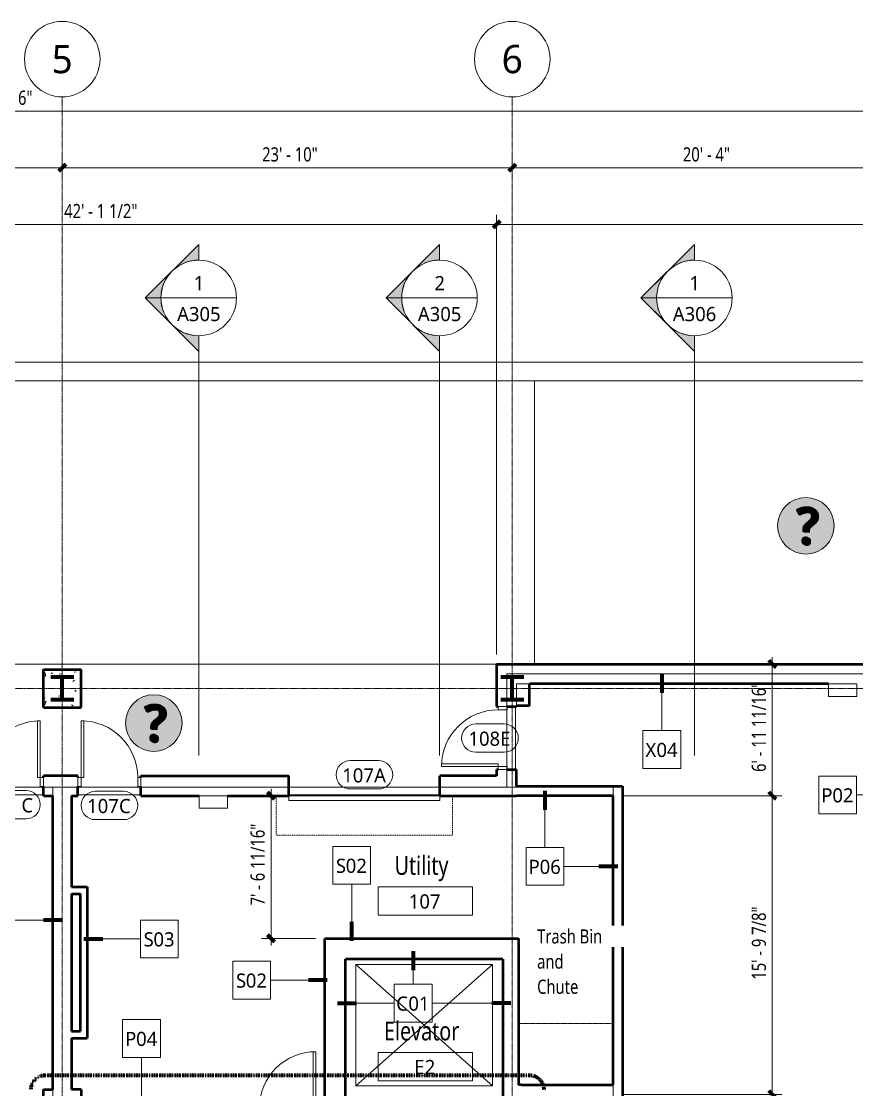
# Model space of a CAD drawing. Header units: inches. Extents: x -1548 to 1644, y -860 to 924.
# Drawn here: x -269 to 262, y 242 to 922 of the extents above; entities that cross this region are included whole.
import ezdxf

# ---------------------------------------------------------------- set-up
doc = ezdxf.new("R2010")
doc.units = ezdxf.units.IN
doc.header["$MEASUREMENT"] = 0
for name, pattern in [('Dash', [0.25, 0.125, -0.125]), ('Dash Dot 3_16_', [0.3125, 0.1875, -0.0625, 0, -0.0625]), ('Grid Line', [0.875, 0.5, -0.125, 0.125, -0.125]), ('Overhead', [0.25, 0.1875, -0.0625])]:
    doc.linetypes.add(name, pattern=pattern)
for name, color, linetype, lineweight in [('A-ANNO-DIMS', 211, 'Continuous', 9), ('A-ANNO-DIMS-96', 211, 'Continuous', 9), ('A-ANNO-NOTE', 131, 'Continuous', 9), ('A-ANNO-SYMB', 150, 'Continuous', 9), ('A-AREA-IDEN', 2, 'Continuous', 9), ('A-DOOR', 31, 'Continuous', 13), ('A-DOOR-FRAM', 31, 'Continuous', 20), ('A-DOOR-HDLN', 31, 'Dash', 13), ('A-DOOR-IDEN', 31, 'Continuous', 9), ('A-FLOR', 192, 'Continuous', 13), ('A-FLOR-OVHD', 1, 'Overhead', 9), ('A-VRTC', 13, 'Continuous', 9), ('A-WALL', 113, 'Continuous', 13), ('A-WALL-IDEN', 211, 'Continuous', 9), ('E-ARBL-BNDY', 71, 'Continuous', 9), ('G-ANNO-SYMB', 111, 'Continuous', 9), ('G-ANNO-TEXT', 231, 'Continuous', 9), ('I-WALL', 2, 'Continuous', 13), ('L-SITE-WALL', 31, 'Continuous', 13), ('P-EQPM', 6, 'Continuous', 9), ('S-COLS', 52, 'Continuous', 9), ('S-COLS-SYMB', 171, 'Continuous', 70), ('S-GRID', 1, 'Continuous', 9), ('S-GRID-IDEN', 1, 'Continuous', 9)]:
    doc.layers.add(name, color=color, linetype=linetype, lineweight=lineweight)
doc.styles.add('Trebuchet MS', font='trebuc.ttf', dxfattribs={"width": 0.8, "height": 9})
doc.styles.add('Trebuchet MS_1', font='trebuc.ttf', dxfattribs={"height": 9})
doc.styles.add('Trebuchet MS_2', font='trebuc.ttf', dxfattribs={"height": 18})
doc.styles.add('Trebuchet MS_B', font='trebucbd.ttf', dxfattribs={"width": 0.8, "height": 12})
doc.styles.add('Trebuchet MS_B_1', font='trebucbd.ttf', dxfattribs={"height": 0.25})
doc.dimstyles.new('Linear_-_3_32__Trebuchet_MS', dxfattribs={"dimscale": 12, "dimtxt": 9.278558, "dimasz": 0.375, "dimexe": 0.5, "dimexo": 0.5, "dimgap": 0.125, "dimtad": 1, "dimdec": 4, "dimrnd": 0.0625, "dimzin": 3, "dimdsep": 46, "dimlunit": 4, "dimtxsty": 'Trebuchet MS', "dimblk1": 'OBLIQUE', "dimblk2": 'OBLIQUE', "dimsah": 1, "dimcen": 0.09, "dimdle": 0.375, "dimazin": 0, "dimtfac": 1, "dimtdec": 4, "dimtix": 1, "dimtmove": 0, "dimatfit": 3, "dimfxl": 1, "dimtvp": 1, "dimfrac": 2, "dimtolj": 1, "dimtzin": 0, "dimarcsym": 2})

# ---------------------------------------------------------------- blocks, each defined once
blk = doc.blocks.new('W Shapes-Column - W14x109-938858-L1')
at = {"layer": 'S-COLS-SYMB', "color": 250}
for p, q in [((-7.3, 7.15), (7.3, 7.15)), ((0, 7.15), (0, -7.15)), ((-7.3, -7.15), (7.3, -7.15))]:
    blk.add_line(p, q, dxfattribs=at)
blk = doc.blocks.new('Snowdon Towers Sample Structural_rvt-1-L1')
at = {"layer": 'A-FLOR', "color": 10}
blk.add_line((33, 513), (-467.13, 513), dxfattribs=at)
at = {"layer": 'S-COLS', "lineweight": 9, "rotation": 180}
for p in [(-243, 497.5), (43, 497.5)]:
    blk.add_blockref('W Shapes-Column - W14x109-938858-L1', p, dxfattribs=at)
blk = doc.blocks.new('Snowdon Towers Sample Electrical_rvt-1-L1')
at = {"layer": 'E-ARBL-BNDY', "color": 253}
for p, q in [((489.62, 506.81), (39.62, 506.81)), ((39.62, 506.81), (39.62, 434.81)), ((107, 434.81), (-476.38, 434.81)), ((-248.88, 434.81), (-248.88, -354.5)), ((107, 164.81), (107, 434.81))]:
    blk.add_line(p, q, dxfattribs=at)
blk = doc.blocks.new('Water Heater - Tankless - 0_6 Gallon-1668815-L1')
at = {"layer": 'P-EQPM', "color": 7}
for p, q in [((262, 500.375), (244, 500.375)), ((244, 500.375), (244, 492.375)), ((262, 492.375), (262, 500.375)), ((244, 492.375), (262, 492.375))]:
    blk.add_line(p, q, dxfattribs=at)
blk = doc.blocks.new('Snowdon Towers Sample Plumbing_rvt-1-L1')
at = {"layer": 'P-EQPM', "color": 90, "lineweight": 9}
for p in [(0, 0), (-400, -71.06)]:
    blk.add_blockref('Water Heater - Tankless - 0_6 Gallon-1668815-L1', p, dxfattribs=at)
blk = doc.blocks.new('Snowdon Towers Sample Site_rvt-1-L1')
at = {"layer": 'A-FLOR', "color": 10}
for p, q in [((57.05, 513), (57.05, 693)), ((57.05, 693), (57.05, 513))]:
    blk.add_line(p, q, dxfattribs=at)
at = {"layer": 'L-SITE-WALL', "color": 10}
for p, q in [((-806.95, 705), (841.31, 705)), ((841.31, 693), (-806.95, 693))]:
    blk.add_line(p, q, dxfattribs=at)
blk = doc.blocks.new('Elevator-Hydraulic - 3500 lbs-2229803-L1')
at = {"layer": 'A-VRTC'}
for p, q in [((43.5, 40), (-43.5, -37)), ((-43.5, 40), (43.5, -37)), ((-43.5, 40), (-43.5, -37)), ((43.5, 40), (-43.5, 40)), ((43.5, 40), (-43.5, 40)), ((-43.5, 40), (-43.5, -37)), ((43.5, -37), (43.5, 40)), ((43.5, -37), (43.5, 40)), ((-43.5, -37), (43.5, -37)), ((-43.5, -37), (43.5, -37))]:
    blk.add_line(p, q, dxfattribs=at)
blk = doc.blocks.new('Door-Passage-Single-Flush - 36_ x 96_-2162740-L1')
at = {"layer": 'A-DOOR', "lineweight": 20}
for p, q in [((18, 39.875), (16.25, 39.875)), ((16.25, 39.875), (16.25, 3.875)), ((18, 3.875), (18, 39.875)), ((16.25, 3.875), (18, 3.875))]:
    blk.add_line(p, q, dxfattribs=at)
at = {"layer": 'A-DOOR', "lineweight": 9}
blk.add_arc((18, 3.875), 36, 90, 180, dxfattribs=at)
at = {"layer": 'A-DOOR-FRAM'}
for p, q in [((-18, 3.875), (-19.25, 3.875)), ((-19.25, 3.875), (-19.25, -3.375)), ((-18, -3.375), (-18, 3.875)), ((19.25, 3.875), (18, 3.875)), ((18, 3.875), (18, -3.375)), ((19.25, -3.375), (19.25, 3.875)), ((-19.25, -3.375), (-18, -3.375)), ((18, -3.375), (19.25, -3.375))]:
    blk.add_line(p, q, dxfattribs=at)
blk = doc.blocks.new('Door-Passage-Single-Flush - 36_ x 96_ _Exterior_-2162730-L1')
at = {"layer": 'A-DOOR', "lineweight": 20}
for p, q in [((18, 41.5625), (16.25, 41.5625)), ((16.25, 41.5625), (16.25, 5.5625)), ((18, 5.5625), (18, 41.5625)), ((16.25, 5.5625), (18, 5.5625))]:
    blk.add_line(p, q, dxfattribs=at)
at = {"layer": 'A-DOOR', "lineweight": 9}
blk.add_arc((18, 5.5625), 36, 90, 180, dxfattribs=at)
at = {"layer": 'A-DOOR-FRAM'}
for p, q in [((-18, 5.5625), (-20, 5.5625)), ((-20, 5.5625), (-20, -0.1875)), ((-18, -0.1875), (-18, 5.5625)), ((18, 5.5625), (18, -0.1875)), ((20, 5.5625), (18, 5.5625)), ((20, -0.1875), (20, 5.5625)), ((-20, -0.1875), (-18, -0.1875)), ((18, -0.1875), (20, -0.1875))]:
    blk.add_line(p, q, dxfattribs=at)
blk = doc.blocks.new('Door-Passage-Single-Flush - 36_ x 96_ _Exterior_-2162729-L1')
at = {"layer": 'A-DOOR', "lineweight": 20}
for p, q in [((16.25, -5.5625), (18, -5.5625)), ((16.25, -41.5625), (16.25, -5.5625)), ((18, -5.5625), (18, -41.5625)), ((18, -41.5625), (16.25, -41.5625))]:
    blk.add_line(p, q, dxfattribs=at)
at = {"layer": 'A-DOOR', "lineweight": 9}
blk.add_arc((18, -5.5625), 36, 180, 270, dxfattribs=at)
at = {"layer": 'A-DOOR-FRAM'}
for p, q in [((-20, 0.1875), (-18, 0.1875)), ((-20, -5.5625), (-20, 0.1875)), ((-18, 0.1875), (-18, -5.5625)), ((18, 0.1875), (20, 0.1875)), ((18, -5.5625), (18, 0.1875)), ((20, 0.1875), (20, -5.5625)), ((-18, -5.5625), (-20, -5.5625)), ((20, -5.5625), (18, -5.5625))]:
    blk.add_line(p, q, dxfattribs=at)
blk = doc.blocks.new('Door-Overhead-Rolling - Access Door-1745890-L1')
at = {"layer": 'A-DOOR', "lineweight": 9}
for p, q in [((-48, 9.3125), (48, 9.3125)), ((-48, 6.3125), (-48, 9.3125)), ((48, 9.3125), (48, 6.3125)), ((48, 6.3125), (-48, 6.3125))]:
    blk.add_line(p, q, dxfattribs=at)
at = {"layer": 'A-DOOR-HDLN'}
for p, q in [((-56, 31.3125), (56, 31.3125)), ((-56, 6.3125), (-56, 31.3125)), ((56, 6.3125), (56, 31.3125))]:
    blk.add_line(p, q, dxfattribs=at)
blk = doc.blocks.new('Grid - Grid Head - Circle-50561-L1')
at = {"layer": 'S-GRID-IDEN'}
blk.add_circle((0, 0), 0.25, dxfattribs=at)
blk = doc.blocks.new('DIMBLOCK5-L1')
at = {"layer": 'A-ANNO-DIMS-96'}
for p, q in [((-472.5, 792.49), (-472.5, 798.49)), ((33, 792.49), (33, 798.49)), ((-472.5, 792.49), (33, 792.49)), ((-472.5, 792.49), (-472.5, 447.94)), ((33, 792.49), (33, 519))]:
    blk.add_line(p, q, dxfattribs=at)
at = {"layer": 'A-ANNO-DIMS-96', "lineweight": 70}
for p, q in [((-472.5, 792.49), (-470.25, 794.74)), ((33, 792.49), (35.25, 794.74)), ((-472.5, 792.49), (-474.75, 790.24)), ((33, 792.49), (30.75, 790.24))]:
    blk.add_line(p, q, dxfattribs=at)
at = {"layer": 'A-ANNO-DIMS-96', "color": 0, "insert": (-241.77, 805.5), "char_height": 9, "width": 52.8406, "attachment_point": 1, "line_spacing_factor": 1.048425, "style": 'Trebuchet MS'}
blk.add_mtext('42\' - 1 1/2"', dxfattribs=at)
blk = doc.blocks.new('_Oblique')
at = {"color": 0, "linetype": 'ByBlock', "lineweight": -2}
blk.add_line((-0.5, -0.5), (0.5, 0.5), dxfattribs=at)
blk = doc.blocks.new('DIMBLOCK6-L1')
at = {"layer": 'A-ANNO-DIMS-96'}
for p, q in [((33, 792.49), (33, 798.49)), ((660.75, 792.49), (660.75, 798.49)), ((33, 792.49), (660.75, 792.49)), ((33, 792.49), (33, 519)), ((660.75, 792.49), (660.75, 506.38))]:
    blk.add_line(p, q, dxfattribs=at)
at = {"layer": 'A-ANNO-DIMS-96', "lineweight": 70}
for p, q in [((33, 792.49), (35.25, 794.74)), ((660.75, 792.49), (663, 794.74)), ((33, 792.49), (30.75, 790.24)), ((660.75, 792.49), (658.5, 790.24))]:
    blk.add_line(p, q, dxfattribs=at)
at = {"layer": 'A-ANNO-DIMS-96', "color": 0, "insert": (324.86, 805.5), "char_height": 9, "width": 52.8406, "attachment_point": 1, "line_spacing_factor": 1.048425, "style": 'Trebuchet MS'}
blk.add_mtext('52\' - 3 3/4"', dxfattribs=at)
blk = doc.blocks.new('DIMBLOCK12-L1')
at = {"layer": 'A-ANNO-DIMS-96', "lineweight": 70}
for p, q in [((-591, 828.49), (-593.25, 826.24)), ((-591, 828.49), (-588.75, 830.74)), ((-243, 828.49), (-245.25, 826.24)), ((-243, 828.49), (-240.75, 830.74))]:
    blk.add_line(p, q, dxfattribs=at)
at = {"layer": 'A-ANNO-DIMS-96'}
for p, q in [((-591, 828.49), (-591, 834.49)), ((-591, 828.49), (-243, 828.49)), ((-591, 828.49), (-591, 825.67)), ((-243, 828.49), (-243, 834.49)), ((-243, 828.49), (-243, 825.67))]:
    blk.add_line(p, q, dxfattribs=at)
at = {"layer": 'A-ANNO-DIMS-96', "color": 0, "insert": (-430.6, 841.5), "char_height": 9, "width": 32.6479, "attachment_point": 1, "line_spacing_factor": 1.048425, "style": 'Trebuchet MS'}
blk.add_mtext('29\' - 0"', dxfattribs=at)
blk = doc.blocks.new('DIMBLOCK13-L1')
at = {"layer": 'A-ANNO-DIMS-96', "lineweight": 70}
for p, q in [((-243, 828.49), (-245.25, 826.24)), ((-243, 828.49), (-240.75, 830.74)), ((43, 828.49), (40.75, 826.24)), ((43, 828.49), (45.25, 830.74))]:
    blk.add_line(p, q, dxfattribs=at)
at = {"layer": 'A-ANNO-DIMS-96'}
for p, q in [((-243, 828.49), (-243, 834.49)), ((-243, 828.49), (43, 828.49)), ((-243, 828.49), (-243, 825.67)), ((43, 828.49), (43, 834.49)), ((43, 828.49), (43, 825.67))]:
    blk.add_line(p, q, dxfattribs=at)
at = {"layer": 'A-ANNO-DIMS-96', "color": 0, "insert": (-115.96, 841.5), "char_height": 9, "width": 38.3094, "attachment_point": 1, "line_spacing_factor": 1.048425, "style": 'Trebuchet MS'}
blk.add_mtext('23\' - 10"', dxfattribs=at)
blk = doc.blocks.new('DIMBLOCK14-L1')
at = {"layer": 'A-ANNO-DIMS-96', "lineweight": 70}
for p, q in [((43, 828.49), (40.75, 826.24)), ((43, 828.49), (45.25, 830.74)), ((287, 828.49), (284.75, 826.24)), ((287, 828.49), (289.25, 830.74))]:
    blk.add_line(p, q, dxfattribs=at)
at = {"layer": 'A-ANNO-DIMS-96'}
for p, q in [((43, 828.49), (43, 834.49)), ((43, 828.49), (287, 828.49)), ((43, 828.49), (43, 825.67)), ((287, 828.49), (287, 834.49)), ((287, 828.49), (287, 825.67))]:
    blk.add_line(p, q, dxfattribs=at)
at = {"layer": 'A-ANNO-DIMS-96', "color": 0, "insert": (151.4, 841.5), "char_height": 9, "width": 32.6479, "attachment_point": 1, "line_spacing_factor": 1.048425, "style": 'Trebuchet MS'}
blk.add_mtext('20\' - 4"', dxfattribs=at)
blk = doc.blocks.new('DIMBLOCK17-L1')
at = {"layer": 'A-ANNO-DIMS-96'}
for p, q in [((-1338, 864.49), (-1338, 870.49)), ((753.06, 864.49), (753.06, 870.49)), ((-1342.5, 864.49), (757.56, 864.49)), ((-1338, 864.49), (-1338, 531)), ((753.06, 864.49), (753.06, 540.71))]:
    blk.add_line(p, q, dxfattribs=at)
at = {"layer": 'A-ANNO-DIMS-96', "lineweight": 70}
for p, q in [((-1338, 864.49), (-1340.25, 862.24)), ((-1338, 864.49), (-1335.75, 866.74)), ((753.06, 864.49), (750.81, 862.24)), ((753.06, 864.49), (755.31, 866.74))]:
    blk.add_line(p, q, dxfattribs=at)
at = {"layer": 'A-ANNO-DIMS-96', "color": 0, "insert": (-319.21, 877.5), "char_height": 9, "width": 64.1636, "attachment_point": 1, "line_spacing_factor": 1.048425, "style": 'Trebuchet MS'}
blk.add_mtext('174\' - 3 1/16"', dxfattribs=at)
blk = doc.blocks.new('Room Tag - Room Tag-516732-L1')
at = {"layer": 'A-AREA-IDEN'}
for p, q in [((-0.3125, 0), (-0.3125, -0.1875)), ((-0.3125, 0), (0.3125, 0)), ((0.3125, 0), (0.3125, -0.1875)), ((-0.3125, -0.1875), (0.3125, -0.1875))]:
    blk.add_line(p, q, dxfattribs=at)
blk = doc.blocks.new('DIMBLOCK39-L1')
at = {"layer": 'A-ANNO-DIMS-96'}
for p, q in [((208.2, 429.31), (113, 429.31)), ((208.2, 239.44), (208.2, 429.31)), ((208.2, 429.31), (214.2, 429.31)), ((208.2, 239.44), (113, 239.44)), ((208.2, 239.44), (214.2, 239.44))]:
    blk.add_line(p, q, dxfattribs=at)
at = {"layer": 'A-ANNO-DIMS-96', "lineweight": 70}
for p, q in [((208.2, 429.31), (205.95, 431.56)), ((208.2, 429.31), (210.45, 427.06)), ((208.2, 239.44), (205.95, 241.69)), ((208.2, 239.44), (210.45, 237.19))]:
    blk.add_line(p, q, dxfattribs=at)
at = {"layer": 'A-ANNO-DIMS-96', "color": 0, "insert": (195.18, 312.36), "char_height": 9, "width": 52.8406, "attachment_point": 1, "rotation": 90, "line_spacing_factor": 1.048425, "style": 'Trebuchet MS'}
blk.add_mtext('15\' - 9 7/8"', dxfattribs=at)
blk = doc.blocks.new('DIMBLOCK40-L1')
at = {"layer": 'A-ANNO-DIMS-96'}
for p, q in [((208.2, 429.31), (208.2, 517.5)), ((208.2, 513), (202.2, 513)), ((208.2, 513), (211.01, 513)), ((208.2, 429.31), (113, 429.31)), ((208.2, 429.31), (214.2, 429.31))]:
    blk.add_line(p, q, dxfattribs=at)
at = {"layer": 'A-ANNO-DIMS-96', "lineweight": 70}
for p, q in [((208.2, 513), (205.95, 515.25)), ((208.2, 513), (210.45, 510.75)), ((208.2, 429.31), (205.95, 431.56)), ((208.2, 429.31), (210.45, 427.06))]:
    blk.add_line(p, q, dxfattribs=at)
at = {"layer": 'A-ANNO-DIMS-96', "color": 0, "insert": (195.18, 444.42), "char_height": 9, "width": 64.1636, "attachment_point": 1, "rotation": 90, "line_spacing_factor": 1.048425, "style": 'Trebuchet MS'}
blk.add_mtext('6\' - 11 11/16"', dxfattribs=at)
blk = doc.blocks.new('DIMBLOCK41-L1')
at = {"layer": 'A-ANNO-DIMS-96'}
for p, q in [((-110.33, 429.31), (-116.33, 429.31)), ((-110.33, 334.13), (-110.33, 433.81)), ((-110.33, 429.31), (-107.51, 429.31)), ((-110.33, 338.63), (-116.33, 338.63)), ((-110.33, 338.63), (-82.12, 338.63))]:
    blk.add_line(p, q, dxfattribs=at)
at = {"layer": 'A-ANNO-DIMS-96', "lineweight": 70}
for p, q in [((-110.33, 429.31), (-112.58, 431.56)), ((-110.33, 429.31), (-108.08, 427.06)), ((-110.33, 338.63), (-112.58, 340.88)), ((-110.33, 338.63), (-108.08, 336.38))]:
    blk.add_line(p, q, dxfattribs=at)
at = {"layer": 'A-ANNO-DIMS-96', "color": 0, "insert": (-123.35, 359.59), "char_height": 9, "width": 58.5021, "attachment_point": 1, "rotation": 90, "line_spacing_factor": 1.048425, "style": 'Trebuchet MS'}
blk.add_mtext('7\' - 6 11/16"', dxfattribs=at)
blk = doc.blocks.new('Section - Section Head - Filled-22785-L1')
at = {"layer": 'G-ANNO-SYMB'}
h = blk.add_hatch(color=256, dxfattribs=at)
edge = h.paths.add_edge_path()
edge.add_line((-0.4268, 0.1768), (-0.25, 0.3536))
edge.add_line((-0.25, 0.3536), (-0.25, 0.25))
edge.add_arc((-0.25, 0), 0.25, 90, 135)
h = blk.add_hatch(color=256, dxfattribs=at)
edge = h.paths.add_edge_path()
edge.add_arc((-0.25, 0), 0.25, 45, 90)
edge.add_line((-0.25, 0.25), (-0.25, 0.3536))
edge.add_line((-0.25, 0.3536), (-0.0732, 0.1768))
h = blk.add_hatch(color=256, dxfattribs=at)
edge = h.paths.add_edge_path()
edge.add_arc((-0.25, 0), 0.2503, 137.9216, 180)
edge.add_line((-0.5003, 0), (-0.6036, 0))
edge.add_line((-0.6036, 0), (-0.4358, 0.1678))
h = blk.add_hatch(color=256, dxfattribs=at)
edge = h.paths.add_edge_path()
edge.add_line((-0.0642, 0.1678), (0.1036, 0))
edge.add_line((0.1036, 0), (0.0003, 0))
edge.add_arc((-0.25, 0), 0.2503, 0, 42.0784)
for p, q in [((-0.25, 0.3536), (-0.6036, 0)), ((-0.25, 0.3536), (-0.4268, 0.1768)), ((-0.25, 0.3536), (0.1036, 0)), ((-0.25, 0.25), (-0.25, 0.3536)), ((-0.0732, 0.1768), (-0.25, 0.3536)), ((-0.25, 0.3536), (-0.25, 0.25)), ((-0.4358, 0.1678), (-0.6036, 0)), ((0.1036, 0), (-0.0642, 0.1678)), ((-0.5, 0), (-0.6036, 0)), ((-0.6036, 0), (-0.5003, 0)), ((0.0003, 0), (0.1036, 0)), ((0, 0), (0.1036, 0))]:
    blk.add_line(p, q, dxfattribs=at)
blk.add_circle((-0.25, 0), 0.25, dxfattribs=at)
for radius, start, end in [(0.25, 90, 135), (0.25, 45, 90), (0.2503, 137.9216, 180), (0.2503, 0, 42.0784)]:
    blk.add_arc((-0.25, 0), radius, start, end, dxfattribs=at)
blk = doc.blocks.new('Door Tag - Door Tag-2240266-L1')
at = {"layer": 'A-DOOR-IDEN'}
for p, q in [((-0.09375, 0.09375), (0.09375, 0.09375)), ((-0.09375, -0.09375), (0.09375, -0.09375))]:
    blk.add_line(p, q, dxfattribs=at)
for centre, start, end in [((-0.09375, 0), 90, 270), ((0.09375, 0), 270, 90)]:
    blk.add_arc(centre, 0.09375, start, end, dxfattribs=at)
blk = doc.blocks.new('Wall Tag - 1_4_-1225328-L1')
at = {"layer": 'A-WALL-IDEN'}
for p, q in [((-0.125, 0.125), (-0.125, -0.125)), ((0.125, 0.125), (-0.125, 0.125)), ((0.125, -0.125), (0.125, 0.125)), ((-0.125, -0.125), (0.125, -0.125))]:
    blk.add_line(p, q, dxfattribs=at)
blk = doc.blocks.new('Help Button - Select for Help Link-2350001-L1')
at = {"layer": 'A-ANNO-NOTE'}
h = blk.add_hatch(color=256, dxfattribs=at)
edge = h.paths.add_edge_path()
edge.add_arc((0, 0), 0.1875, 0, 180)
edge.add_arc((0, 0), 0.1875, 180, 360)
at = {"layer": 'A-ANNO-NOTE', "lineweight": 20}
for start, end in [(360, 180), (180, 360)]:
    blk.add_arc((0, 0), 0.1875, start, end, dxfattribs=at)
at = {"layer": 'A-ANNO-NOTE', "char_height": 0.25, "width": 0.183062, "attachment_point": 1, "style": 'Trebuchet MS_B_1'}
for insert in [(-0.0685, 0.1258), (-0.0595, 0.1207)]:
    blk.add_mtext('\\fTrebuchet MS|b1|i0|c0|p34|;?', dxfattribs=dict(at, insert=insert))

msp = doc.modelspace()

# ---------------------------------------------------------------- hatches: boundary and pattern name
at = {"layer": 'A-WALL', "lineweight": 9}
h = msp.add_hatch(dxfattribs=at)
h.set_pattern_fill('FP_1', color=256, style=0, pattern_type=2)
h.set_pattern_definition([(50, (0, 0), (27.5427, -2.4099), [2.88, -31.68]), (355, (0, 0), (-5.3278, 28.8843), [2.304, -25.344]), (100.451, (2.295, -0.2), (22.2153, 26.4739), [2.448, -26.924]), (46.184, (0, 7.68), (40.9819, -6.3564), [4.32, -47.52]), (96.636, (3.415, 7.15), (35.8907, 37.4062), [3.671, -40.386]), (351.184, (0, 7.68), (35.891, 37.4062), [3.456, -38.016]), (21, (3.84, 5.76), (22.921, -15.4607), [2.88, -31.68]), (326, (3.84, 5.76), (9.3435, 27.8457), [2.304, -25.344]), (71.451, (5.75, 4.472), (32.2648, 12.3844), [2.448, -26.924]), (37.5, (0, 0), (0.46686, 12.7827), [1.267, -23.77, 1.267, -24.461, -25.44]), (37.5, (0, 0), (0.46686, 12.7827), [-50.765, 1.267, -24.173]), (7.5, (0, 0), (10.1016, 15.1451), [1.267, -13.402, 1.267, -23.194, -9.696]), (7.5, (0, 0), (10.1016, 15.1451), [-39.13, 1.267, -8.429]), (327.5, (-8.563, 0), (20.49916, -0.86578), [1.267, -8.333, 1.267, -28.685, -39.744]), (327.5, (-8.563, 0), (20.49916, -0.86578), [-39.552, 1.267, -38.477]), (317.5, (-12.403, 0), (22.3948, 3.8443), [1.267, -11.213, 1.267, -18.624, -28.224]), (317.5, (-12.403, 0), (22.3948, 3.8443), [-32.371, 1.267, -26.957])])
h.paths.add_polyline_path([(-255, 485.5), (-231, 485.5), (-231, 509.5), (-255, 509.5)])
h = msp.add_hatch(dxfattribs=at)
h.set_pattern_fill('FP_6', color=256, style=0, pattern_type=2)
h.set_pattern_definition([(0, (0, 0), (30.72, 7.68), [1.267, -21.773, 1.267, -21.773, -122.88]), (0, (0, 0), (30.72, 7.68), [-46.08, 1.267, -44.813, 1.267, -21.773, -53.76]), (0, (0, 0), (30.72, 7.68), [-115.2, 1.267, -14.093, 1.267, -37.133]), (120, (11.52, 3.84), (-22.01108, 22.7643), [1.267, -21.773, 1.267, -21.773, -122.88]), (120, (11.52, 3.84), (-22.01108, 22.7643), [-46.08, 1.267, -44.813, 1.267, -21.773, -53.76]), (120, (11.52, 3.84), (-22.01108, 22.7643), [-115.2, 1.267, -14.093, 1.267, -37.133]), (240, (15.36, 19.2), (-8.70892, -30.4443), [1.267, -21.773, 1.267, -21.773, -122.88]), (240, (15.36, 19.2), (-8.70892, -30.4443), [-46.08, 1.267, -44.813, 1.267, -21.773, -53.76]), (240, (15.36, 19.2), (-8.70892, -30.4443), [-115.2, 1.267, -14.093, 1.267, -37.133])])
h.paths.add_polyline_path([(54, 486.5), (54, 500.375), (45.625, 500.375), (45.625, 486.5)])

# ---------------------------------------------------------------- linework, layer by layer
at = {"layer": 'A-ANNO-SYMB', "linetype": 'Dash Dot 3_16_', "lineweight": 70}
msp.add_line((54.20718, 251.4627), (-254.02659, 251.4627), dxfattribs=at)
for centre, start, end in [((-254.02659, 242.4627), 90, 180), ((54.20718, 242.4627), 0, 90)]:
    msp.add_arc(centre, 9, start, end, dxfattribs=at)
at = {"layer": 'A-FLOR'}
for p, q in [((33, 513), (-467.125, 513)), ((45, 445.9375), (45, 485.9375)), ((-255, 429.9375), (-295, 429.9375)), ((-233, 429.9375), (-193, 429.9375)), ((-99, 429.9375), (-3, 429.9375))]:
    msp.add_line(p, q, dxfattribs=at)
at = {"layer": 'A-FLOR-OVHD'}
msp.add_line((107, 284.5625), (47, 284.5625), dxfattribs=at)
at = {"layer": 'A-WALL', "lineweight": 50}
for p, q in [((-255, 485.5), (-255, 509.5)), ((-255, 509.5), (-231, 509.5)), ((-231, 485.5), (-231, 509.5)), ((33, 513), (33, 485.9375)), ((33, 513), (664.875, 513)), ((244, 500.375), (54, 500.375)), ((54, 486.5), (54, 500.375)), ((-255, 485.5), (-231, 485.5)), ((33, 485.9375), (34, 485.9375)), ((39.75, 485.9375), (45.625, 485.9375)), ((45.625, 485.9375), (45.625, 486.5)), ((54, 486.5), (45.625, 486.5)), ((-233, 441.9375), (-255, 441.9375)), ((-255, 440.9375), (-255, 441.9375)), ((-233, 440.9375), (-233, 441.9375)), ((-193, 441.9375), (-99, 441.9375)), ((-193, 440.9375), (-193, 441.9375)), ((-99, 429.3125), (-99, 441.9375)), ((33, 441.9375), (-3, 441.9375)), ((-3, 429.3125), (-3, 441.9375)), ((33, 445.9375), (33, 441.9375)), ((33, 445.9375), (34, 445.9375)), ((39.75, 445.9375), (45.625, 445.9375)), ((45.625, 435.4375), (45.625, 445.9375)), ((-255, 429.3125), (-255, 435.1875)), ((-233, 429.3125), (-233, 435.1875)), ((-193, 429.3125), (-193, 435.1875)), ((-255, 429.3125), (-248.875, 429.3125)), ((-237.125, 429.3125), (-233, 429.3125)), ((-193, 429.3125), (-156, 429.3125)), ((-138, 429.3125), (-99, 429.3125)), ((-3, 429.3125), (45.625, 429.3125)), ((-237.125, 371.3125), (-227.125, 371.3125)), ((-237.125, 367.0625), (-231.375, 367.0625)), ((-231.375, 279.5625), (-231.375, 367.0625)), ((-227.125, 371.3125), (-227.125, 275.3125)), ((-76.125, 338.625), (47, 338.625)), ((-76.125, 230.625), (-76.125, 338.625)), ((47, 338.625), (47, 245.5625)), ((37, 325.5), (-63, 325.5)), ((-63, 236.5), (-63, 325.5)), ((37, 325.5), (37, 236.5)), ((-237.125, 279.5625), (-231.375, 279.5625)), ((-237.125, 275.3125), (-227.125, 275.3125)), ((48.875, 245.5625), (47, 245.5625)), ((-255, 218.5), (-255, 242.5)), ((-255, 242.5), (-248.875, 242.5)), ((-231, 242.5), (-237.125, 242.5)), ((-231, 242.5), (-231, 230.625))]:
    msp.add_line(p, q, dxfattribs=at)
at = {"layer": 'A-WALL'}
for p, q in [((45.625, 500.375), (45.625, 486.5)), ((54, 500.375), (45.625, 500.375))]:
    msp.add_line(p, q, dxfattribs=at)
at = {"layer": 'A-WALL-IDEN', "lineweight": 90}
for p, q in [((138.02132, 506.6875), (138.02132, 494.6875)), ((63.78094, 432.375), (63.78094, 420.375)), ((110.0625, 384.375), (98.0625, 384.375)), ((-243, 350.23293), (-255, 350.23293)), ((-59.05856, 337.0625), (-59.05856, 349.0625)), ((-229.25, 338.30676), (-217.25, 338.30676)), ((-20, 330.5), (-20, 318.5)), ((-74.5625, 312.0692), (-86.5625, 312.0692)), ((-68, 297.45965), (-56, 297.45965)), ((42, 297.45965), (30, 297.45965))]:
    msp.add_line(p, q, dxfattribs=at)
at = {"layer": 'A-WALL-IDEN'}
for p, q in [((138.02132, 506.6875), (138.02132, 470.6875)), ((63.78094, 432.375), (63.78094, 396.375)), ((297.8125, 429.84008), (261.8125, 429.84008)), ((110.0625, 384.375), (75.78094, 384.375)), ((-59.05856, 337.0625), (-59.05856, 373.0625)), ((-243, 350.23293), (-278.78319, 350.23293)), ((-229.25, 338.30676), (-193.25, 338.30676)), ((-20, 330.5), (-20, 309.45965)), ((-74.5625, 312.0692), (-110.5625, 312.0692)), ((-68, 297.45965), (-32, 297.45965)), ((42, 297.45965), (-8, 297.45965)), ((-192.6316, 227), (-192.6316, 263))]:
    msp.add_line(p, q, dxfattribs=at)
at = {"layer": 'G-ANNO-SYMB'}
for p, q in [((-180.28888, 745.74026), (-132.28888, 745.74026)), ((-27.28888, 745.74026), (20.71112, 745.74026)), ((134.71112, 745.74026), (182.71112, 745.74026)), ((-156.28888, 454.99252), (-156.28888, 721.74026)), ((-3.28888, 454.99252), (-3.28888, 721.74026)), ((158.71112, 454.99252), (158.71112, 721.74026))]:
    msp.add_line(p, q, dxfattribs=at)
at = {"layer": 'I-WALL', "lineweight": 50}
for p, q in [((45.625, 435.4375), (113.125, 435.4375)), ((113.125, 435.4375), (113.125, 141.4375)), ((-248.875, 242.5), (-248.875, 429.3125)), ((-237.125, 429.3125), (-237.125, 371.3125)), ((107, 429.3125), (45.625, 429.3125)), ((107, 245.5625), (107, 429.3125)), ((-237.125, 367.0625), (-237.125, 279.5625)), ((-237.125, 275.3125), (-237.125, 242.5)), ((48.875, 245.5625), (107, 245.5625))]:
    msp.add_line(p, q, dxfattribs=at)
at = {"layer": 'S-GRID', "linetype": 'Grid Line'}
for p, q in [((-243, -522.73665), (-243, 873.5494)), ((43, -522.73665), (43, 873.5494)), ((-1479.1199, 497.5), (1029.23722, 497.5))]:
    msp.add_line(p, q, dxfattribs=at)

# ---------------------------------------------------------------- block references
at = {"lineweight": 5}
for name in ['Snowdon Towers Sample Site_rvt-1-L1', 'Snowdon Towers Sample Electrical_rvt-1-L1', 'Snowdon Towers Sample Plumbing_rvt-1-L1', 'Snowdon Towers Sample Structural_rvt-1-L1']:
    msp.add_blockref(name, (0, 0), dxfattribs=at)
at = {"layer": 'A-ANNO-NOTE', "xscale": 96, "yscale": 96, "zscale": 96}
for p in [(229.5625, 600.92551), (-184.83679, 475.53482)]:
    msp.add_blockref('Help Button - Select for Help Link-2350001-L1', p, dxfattribs=at)
at = {"layer": 'A-AREA-IDEN', "xscale": 95.99999999999994, "yscale": 95.99999999999994, "zscale": 95.99999999999994}
for p in [(-12.2134, 371.43576), (-12.2134, 266.18579)]:
    msp.add_blockref('Room Tag - Room Tag-516732-L1', p, dxfattribs=at)
at = {"layer": 'A-DOOR'}
for name, p, rotation in [('Door-Passage-Single-Flush - 36_ x 96_ _Exterior_-2162729-L1', (39.5625, 465.9375), 269.9999999999997), ('Door-Passage-Single-Flush - 36_ x 96_ _Exterior_-2162729-L1', (-213, 435.375), 180), ('Door-Overhead-Rolling - Access Door-1745890-L1', (-51, 435.625), 180)]:
    msp.add_blockref(name, p, dxfattribs=dict(at, rotation=rotation))
for name, p in [('Door-Passage-Single-Flush - 36_ x 96_ _Exterior_-2162730-L1', (-275, 435.375)), ('Door-Passage-Single-Flush - 36_ x 96_-2162740-L1', (-99.75, 226.75))]:
    msp.add_blockref(name, p, dxfattribs=at)
at = {"layer": 'A-DOOR-IDEN', "xscale": 95.99999999999994, "yscale": 95.99999999999994, "zscale": 95.99999999999994}
for p in [(28.8125, 465.9375), (-51, 442.625), (-275, 423.625), (-213, 423.125)]:
    msp.add_blockref('Door Tag - Door Tag-2240266-L1', p, dxfattribs=at)
at = {"layer": 'A-VRTC'}
msp.add_blockref('Elevator-Hydraulic - 3500 lbs-2229803-L1', (-13, 282), dxfattribs=at)
at = {"layer": 'A-WALL-IDEN', "xscale": 95.99999999999994, "yscale": 95.99999999999994, "zscale": 95.99999999999994}
for p in [(138.02132, 458.6875), (249.8125, 429.84008), (-59.05856, 385.0625), (63.78094, 384.375), (-181.25, 338.30676), (-122.5625, 312.0692), (-20, 297.45965), (-192.6316, 275)]:
    msp.add_blockref('Wall Tag - 1_4_-1225328-L1', p, dxfattribs=at)
at = {"layer": 'G-ANNO-SYMB', "extrusion": (0, 0, -1), "xscale": 95.99999999999994, "yscale": 95.99999999999994, "zscale": 95.99999999999994, "rotation": 270.0000000000002}
for p in [(156.28888, 721.74026), (3.28888, 721.74026), (-158.71112, 721.74026)]:
    msp.add_blockref('Section - Section Head - Filled-22785-L1', p, dxfattribs=at)
at = {"layer": 'S-GRID-IDEN', "xscale": 95.99999999999994, "yscale": 95.99999999999994, "zscale": 95.99999999999994}
for p in [(-243, 897.5494), (43, 897.5494)]:
    msp.add_blockref('Grid - Grid Head - Circle-50561-L1', p, dxfattribs=at)

# ---------------------------------------------------------------- texts
at = {"layer": 'A-AREA-IDEN', "attachment_point": 1}
for s, insert, char_height, width, style in [('Utility', (-31.79576, 391.02204), 12, 47.268, 'Trebuchet MS_B'), ('107', (-22.75014, 366.63013), 9, 24.543, 'Trebuchet MS_1'), ('Elevator', (-38.5082, 285.77207), 12, 63.5088, 'Trebuchet MS_B'), ('E', (-19.36746, 261.38016), 9, 8.181, 'Trebuchet MS_1'), ('2', (-12.61746, 261.38016), 9, 8.181, 'Trebuchet MS_1')]:
    msp.add_mtext(s, dxfattribs=dict(at, insert=insert, char_height=char_height, width=width, style=style))
at = {"layer": 'A-DOOR-IDEN', "char_height": 9, "attachment_point": 1, "style": 'Trebuchet MS_1'}
for s, insert, width in [('108', (15.14598, 470.06841), 24.543), ('E', (35.39598, 470.06841), 8.181), ('107', (-65.04447, 446.75591), 24.543), ('A', (-44.79447, 446.75591), 9.09), ('C', (-268.92675, 427.75591), 9.393), ('107', (-227.17675, 427.25591), 24.543), ('C', (-206.92675, 427.25591), 9.393)]:
    msp.add_mtext(s, dxfattribs=dict(at, insert=insert, width=width))
at = {"layer": 'A-WALL-IDEN', "char_height": 9, "attachment_point": 1, "style": 'Trebuchet MS_1'}
for s, insert, width in [('X', (127.61765, 462.92144), 8.484), ('04', (134.61765, 462.92144), 16.362), ('P', (239.40883, 434.07401), 8.484), ('02', (246.40883, 434.07401), 16.362), ('S', (-69.08427, 389.29644), 7.575), ('02', (-62.83427, 389.29644), 16.362), ('P', (53.37728, 388.60894), 8.484), ('06', (60.37728, 388.60894), 16.362), ('S', (-191.27571, 342.5407), 7.575), ('03', (-185.02571, 342.5407), 16.362), ('S', (-132.58821, 316.30314), 7.575), ('02', (-126.33821, 316.30314), 16.362), ('C', (-30.78162, 301.69358), 9.393), ('01', (-23.03162, 301.69358), 16.362), ('P', (-203.03527, 279.23394), 8.484), ('04', (-196.03527, 279.23394), 16.362)]:
    msp.add_mtext(s, dxfattribs=dict(at, insert=insert, width=width))
at = {"layer": 'G-ANNO-SYMB', "char_height": 9, "attachment_point": 1, "style": 'Trebuchet MS_1'}
for s, insert, width in [('1', (-159.47758, 759.6359), 8.181), ('2', (-6.47758, 759.6359), 8.181), ('1', (155.52242, 759.6359), 8.181), ('A', (-169.98466, 739.99966), 9.09), ('305', (-162.48466, 739.99966), 24.543), ('A', (-16.98466, 739.99966), 9.09), ('305', (-9.48466, 739.99966), 24.543), ('A', (145.01534, 739.99966), 9.09), ('306', (152.51534, 739.99966), 24.543)]:
    msp.add_mtext(s, dxfattribs=dict(at, insert=insert, width=width))

# ---------------------------------------------------------------- dimensions: what is measured, and where the dimension line sits
at = {"layer": 'A-ANNO-DIMS'}
for base, p1, p2, override, picture, middle in [((753.05543, 864.48785), (-1338, 525), (753.05543, 534.7106), {"dimpost": '<>', "dimfxl": 2091.077981}, 'DIMBLOCK17-L1', (-292.47228, 870.58179)), ((-243, 828.48785), (-591, 831.66983), (-243, 831.66983), {"dimpost": '<>', "dimfxl": 348}, 'DIMBLOCK12-L1', (-417, 834.58179)), ((43, 828.48785), (-243, 831.66983), (43, 831.66983), {"dimpost": '<>', "dimfxl": 286}, 'DIMBLOCK13-L1', (-100, 834.56664)), ((287, 828.48785), (43, 831.66983), (287, 831.66983), {"dimpost": '<>', "dimfxl": 244}, 'DIMBLOCK14-L1', (165, 834.56664)), ((33, 792.48785), (-472.5, 441.9375), (33, 513), {"dimpost": '<>', "dimfxl": 510.470498}, 'DIMBLOCK5-L1', (-219.75, 798.50906)), ((660.75, 792.48785), (33, 513), (660.75, 500.375), {"dimpost": '<>', "dimfxl": 627.876941}, 'DIMBLOCK6-L1', (346.875, 798.56664))]:
    dim = msp.add_linear_dim(base=base, p1=p1, p2=p2, dimstyle='Linear_-_3_32__Trebuchet_MS', override=override, dxfattribs=at)
    dim.commit()
    dim.dimension.update_dxf_attribs({"geometry": picture, "text_midpoint": middle})
for base, p1, p2, override, picture, middle in [((208.1951, 513), (107, 429.3125), (205.01312, 513), {"dimpost": '<>', "dimfxl": 128.880443}, 'DIMBLOCK40-L1', (202.10116, 471.15625)), ((-110.33164, 429.3125), (-76.125, 338.625), (-113.51362, 429.3125), {"dimpost": '<>', "dimfxl": 98.092466}, 'DIMBLOCK41-L1', (-116.42558, 383.96875)), ((208.1951, 429.3125), (107, 239.4375), (107, 429.3125), {"dimpost": '<>', "dimfxl": 189.875}, 'DIMBLOCK39-L1', (202.10116, 334.375))]:
    dim = msp.add_linear_dim(base=base, p1=p1, p2=p2, angle=90, dimstyle='Linear_-_3_32__Trebuchet_MS', override=override, dxfattribs=at)
    dim.commit()
    dim.dimension.update_dxf_attribs({"geometry": picture, "text_midpoint": middle})

# ---------------------------------------------------------------- next in the draw order: texts
at = {"layer": 'G-ANNO-TEXT', "color": 7, "insert": (58.75795, 344.40369), "char_height": 9, "width": 54.2976, "attachment_point": 1, "style": 'Trebuchet MS', "bg_fill": 3, "box_fill_scale": 1.25, "bg_fill_color": 9, "bg_fill_true_color": 13158600, "bg_fill_transparency": 0}
msp.add_mtext('Trash Bin ', dxfattribs=at)
at = {"layer": 'S-GRID-IDEN', "char_height": 18, "width": 16.059, "attachment_point": 1, "style": 'Trebuchet MS_2', "bg_fill": 3, "box_fill_scale": 1.25, "bg_fill_color": 9, "bg_fill_true_color": 13158600, "bg_fill_transparency": 0}
for s, insert in [('5', (-249.75107, 906.57592)), ('6', (36.24893, 906.57592))]:
    msp.add_mtext(s, dxfattribs=dict(at, insert=insert))

# ---------------------------------------------------------------- next in the draw order: texts
at = {"layer": 'G-ANNO-TEXT', "color": 7, "insert": (58.75795, 328.40369), "char_height": 9, "width": 23.7552, "attachment_point": 1, "style": 'Trebuchet MS', "bg_fill": 3, "box_fill_scale": 1.25, "bg_fill_color": 9, "bg_fill_true_color": 13158600, "bg_fill_transparency": 0}
msp.add_mtext('and ', dxfattribs=at)

# ---------------------------------------------------------------- next in the draw order: texts
at = {"layer": 'G-ANNO-TEXT', "color": 7, "insert": (58.75795, 312.40369), "char_height": 9, "width": 32.724, "attachment_point": 1, "style": 'Trebuchet MS', "bg_fill": 3, "box_fill_scale": 1.25, "bg_fill_color": 9, "bg_fill_true_color": 13158600, "bg_fill_transparency": 0}
msp.add_mtext('Chute', dxfattribs=at)

doc.saveas('drawing.dxf')
